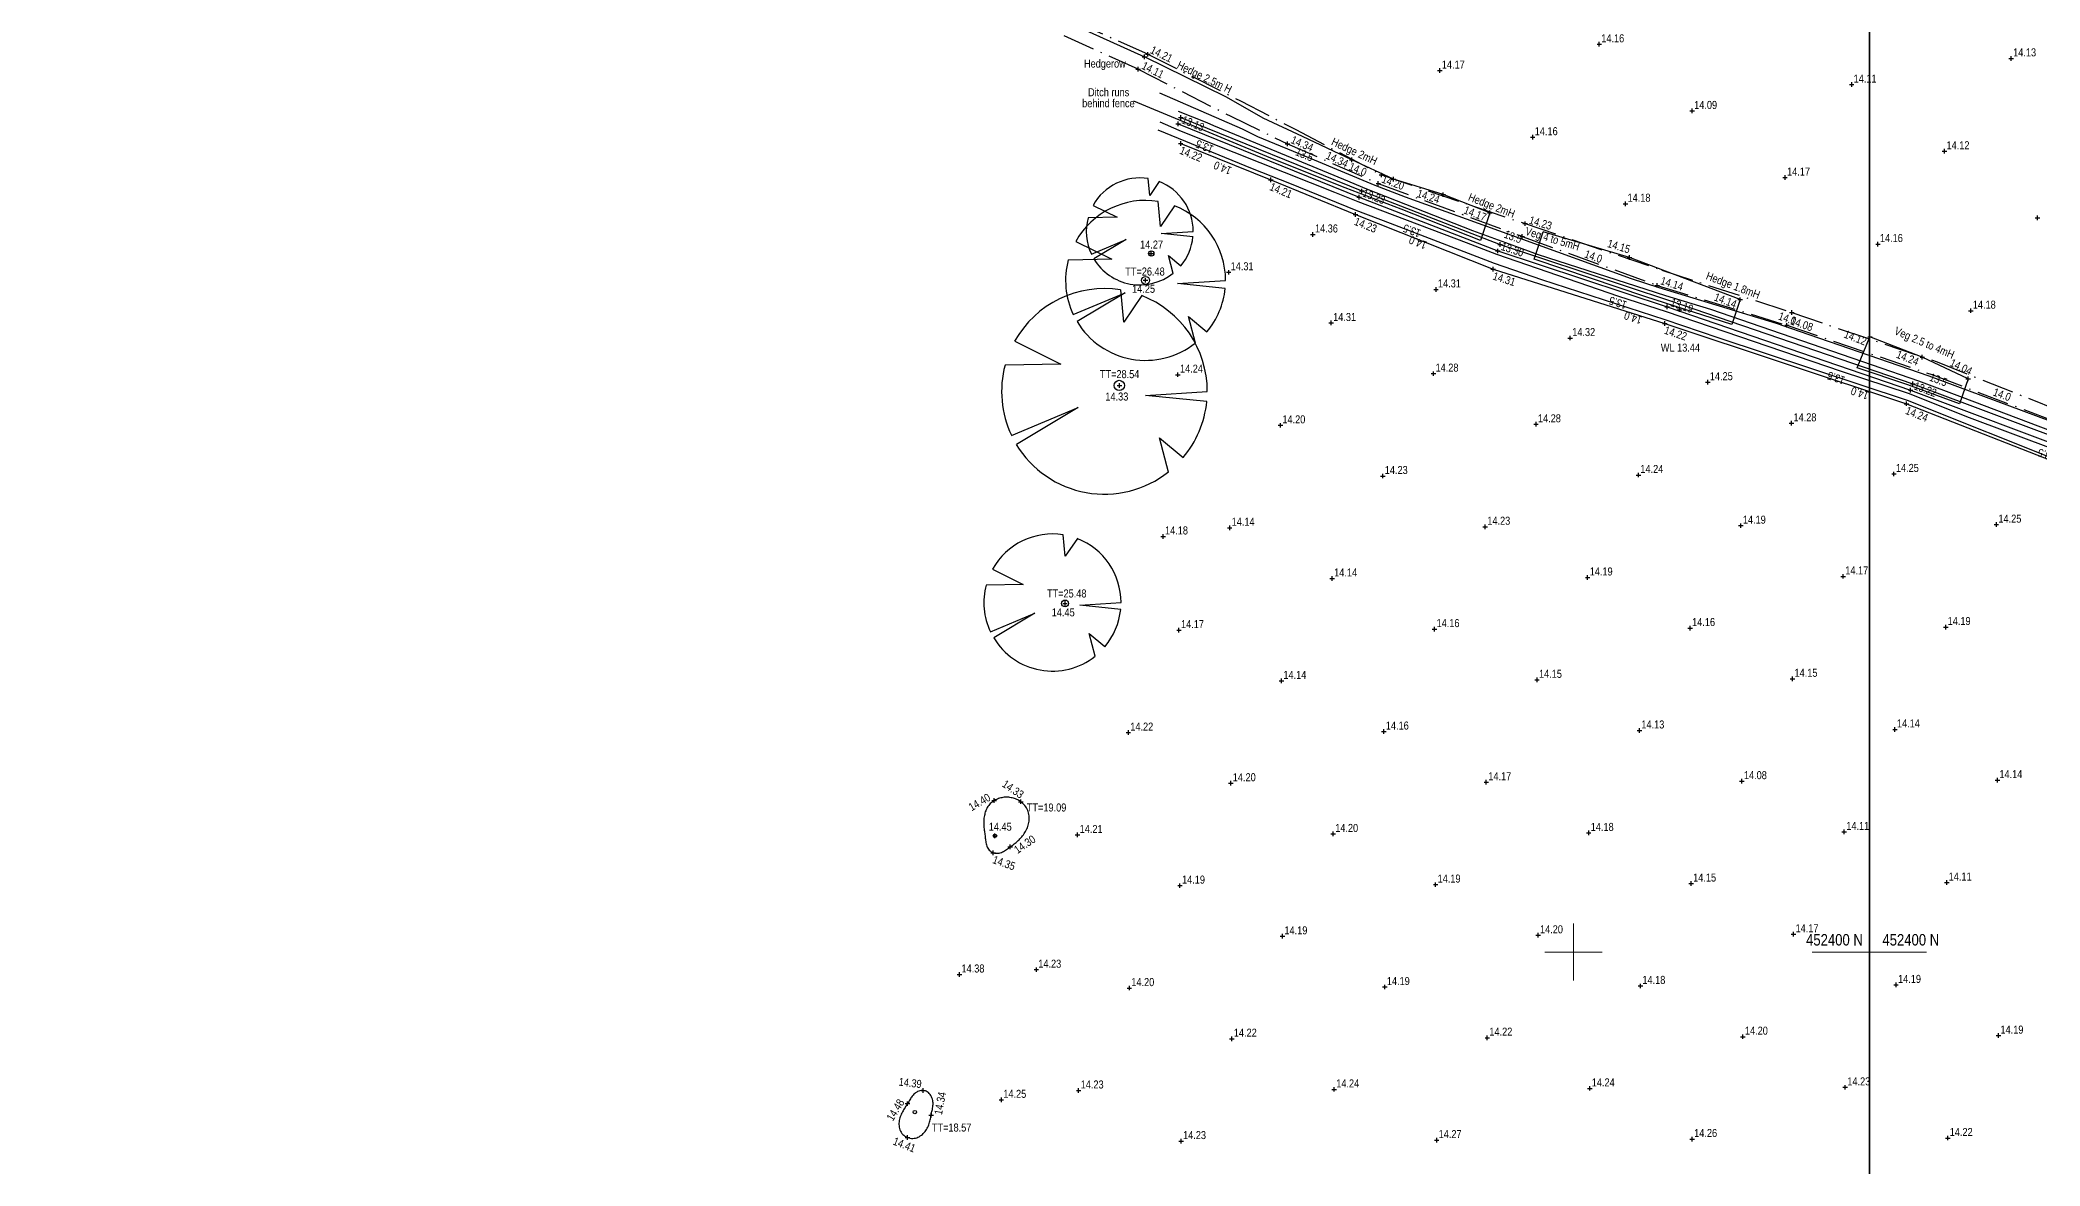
# Model space of a CAD drawing. Extents: x 452260 to 454003, y 451265 to 453203.
# Drawn here: x 452865.8 to 453040.8, y 452381.3 to 452479.8 of the extents above; entities that cross this region are included whole.
import ezdxf
from ezdxf.enums import TextEntityAlignment as Align

# ---------------------------------------------------------------- set-up
doc = ezdxf.new("R2010")
doc.units = 0
doc.header["$LTSCALE"] = 0.7
doc.header["$MEASUREMENT"] = 0
doc.header["$PDMODE"] = 2
doc.header["$PDSIZE"] = 0.2
doc.linetypes.add('Dash-Dot', pattern=[6, 4, -1, 0, -1])
doc.linetypes.add('DASHED', pattern=[5442.857143, 3628.571429, -1814.285714])
for name, color, linetype, lineweight in [('Border', 7, 'Continuous', 25), ('FFS_Tree Top Levels', 94, 'Continuous', 25), ('FPS_Bottom of Bank', 7, 'DASHED', 25), ('FPS_Contours-Minor', 184, 'Continuous', 25), ('FPS_Fence', 42, 'Dash-Dot', 25), ('FPS_Grid', 7, 'Continuous', 13), ('FPS_Hedge', 86, 'Continuous', 25), ('FPS_Hedge Top Level', 7, 'Continuous', 25), ('FPS_Levels', 7, 'Continuous', 25), ('FPS_Spot Levels', 7, 'Continuous', 25), ('FPS_Text', 7, 'Continuous', 25), ('FPS_Top of Bank', 7, 'DASHED', 25), ('FPS_Tree Canopy', 3, 'Continuous', 25), ('FPS_Tree Trunk', 32, 'Continuous', 25), ('FPS_Trees', 77, 'Continuous', 25), ('FPS_Vegetation', 3, 'Continuous', 25), ('FPS_Water Levels', 7, 'Continuous', 25)]:
    doc.layers.add(name, color=color, linetype=linetype, lineweight=lineweight)
doc.styles.add('Default', font='ARIALN.TTF')
doc.styles.get("Standard").update_dxf_attribs({"font": 'ARIALN.TTF'})

# ---------------------------------------------------------------- blocks, each defined once
blk = doc.blocks.new('Tree1R')
at = {"layer": 'FPS_Trees', "color": 77, "linetype": 'Continuous', "lineweight": 25}
for points in [[(0.363, 0.931, 0), (0.187, 0.673, 0), (0.157, 0.987, 0)], [(-0.873, 0.486, 0), (-0.424, 0.264, 0), (-0.967, 0.254, 0)], [(-0.904, -0.429, 0), (-0.257, -0.156, 0), (-0.857, -0.517, 0)], [(0.995, -0.101, 0), (0.398, -0.041, 0), (1, -0.001, 0)], [(0.622, -0.785, 0), (0.536, -0.452, 0), (0.765, -0.645, 0)]]:
    blk.add_polyline3d(points, dxfattribs=at)
at = {"layer": 'FPS_Trees', "color": 42, "linetype": 'Continuous', "lineweight": 25}
blk.add_circle((0, -0.001), 0.05, dxfattribs=at)
at = {"layer": 'FPS_Trees', "color": 77, "linetype": 'Continuous', "lineweight": 25}
for start, end in [(80.968, 150.872), (0, 68.758), (165.198, 205.304), (319.896, 354.273), (211.031, 308.435)]:
    blk.add_arc((0, -0.001), 1, start, end, dxfattribs=at)

msp = doc.modelspace()

# ---------------------------------------------------------------- linework, layer by layer
at = {"layer": 'Border'}
for points in [[(452487.26, 452726.87), (453025.89, 452726.87), (453025.89, 452312.76), (452487.26, 452312.76)], [(453025.89, 452726.87), (453564.51, 452726.87), (453564.51, 452312.76), (453025.89, 452312.76)]]:
    msp.add_lwpolyline(points, close=True, dxfattribs=at)
at = {"layer": 'FPS_Bottom of Bank'}
msp.add_polyline3d([(452965.63, 452470.77, 14.22), (452973.51, 452467.59, 14.21), (452980.92, 452464.55, 14.23), (452992.98, 452459.76, 14.31), (453007.99, 452455.02, 14.22), (453029.14, 452447.99, 14.24), (453045.79, 452441.45, 14.14)], dxfattribs=at)
for p in [(452965.63, 452470.77, 14.22), (452973.51, 452467.59, 14.21), (452980.92, 452464.55, 14.23), (452992.98, 452459.76, 14.31), (453007.99, 452455.02, 14.22), (453029.14, 452447.99, 14.24)]:
    msp.add_point(p, dxfattribs=at)
at = {"layer": 'FPS_Contours-Minor', "flags": 128}
for points, elevation in [([(452963.78, 452475.19), (452971.01, 452472.04), (452972.36, 452471.38), (452976.95, 452469.48), (452982.63, 452467.13), (452985.26, 452466.09), (452995.22, 452462.52), (453005.06, 452458.94), (453007.48, 452458.15), (453017.73, 452455.05), (453019.75, 452454.35), (453031.1, 452450.42), (453041.67, 452446.5)], 14), ([(452965.42, 452473.6), (452967.93, 452472.61), (452968.5, 452472.33), (452979.87, 452467.63), (452981.88, 452466.8), (452991.17, 452463.14), (452994.06, 452462.1), (452996.91, 452461.06), (453008.04, 452457.46), (453011.98, 452456.26), (453026.13, 452451.39), (453030.2, 452449.98), (453034, 452448.57), (453045.57, 452444.2)], 13.5), ([(453043.25, 452442.66), (453029.22, 452448.27), (453012.67, 452453.75), (453008.03, 452455.32), (452997.23, 452458.84), (452993.1, 452460.25), (452983.98, 452463.77), (452980.99, 452464.9), (452975.19, 452467.26), (452971.91, 452468.56), (452963.66, 452471.94)], 14), ([(453046.36, 452442.39), (453034.43, 452446.83), (453029.4, 452448.85), (453023.46, 452450.81), (453008.13, 452456.02), (453003.97, 452457.37), (452993.3, 452461.04), (452990.65, 452462.06), (452981.16, 452465.65), (452979.11, 452466.48), (452968.18, 452470.81), (452965.49, 452471.9), (452963.84, 452472.64)], 13.5)]:
    msp.add_lwpolyline(points, dxfattribs=dict(at, elevation=elevation))
at = {"layer": 'FPS_Fence'}
for p, q in [((452962.75, 452478.57), (452950.92, 452483.84, 14.26)), ((452961.92, 452477.26, 14.11), (452955.21, 452480.29, 5.78))]:
    msp.add_line(p, q, dxfattribs=at)
for points in [[(452961.92, 452477.26, 14.11), (452970.01, 452473.15, 13.9), (452974.97, 452470.74, 14.34), (452982.92, 452467.26, 14.2), (452995.52, 452462.63, 14.13), (453007.33, 452458.35, 14.14), (453018.68, 452454.85, 14.08), (453031.35, 452450.54, 14.14), (453042.78, 452446.2, 14.07)], [(452962.75, 452478.57, 0), (452970.85, 452474.51, 0), (452975.72, 452471.98, 0), (452983.2, 452468.01, 0), (452995.77, 452463.75, 0), (453007.74, 452459.68, 0), (453019.1, 452455.97, 0), (453031.82, 452451.65, 0), (453043.15, 452447.13, 0)]]:
    msp.add_polyline3d(points, dxfattribs=at)
for p in [(452962.75, 452478.57), (452961.92, 452477.26, 14.11), (452974.97, 452470.74, 14.34), (452983.2, 452468.01), (452982.92, 452467.26, 14.2), (452995.77, 452463.75), (452995.52, 452462.63, 14.13), (453007.33, 452458.35, 14.14), (453019.1, 452455.97), (453018.68, 452454.85, 14.08)]:
    msp.add_point(p, dxfattribs=at)
at = {"layer": 'FPS_Grid'}
for p, q in [((453000, 452397.5), (453000, 452402.5)), ((452997.5, 452400), (453002.5, 452400)), ((453020.89, 452400), (453025.89, 452400)), ((453025.89, 452400), (453030.89, 452400))]:
    msp.add_line(p, q, dxfattribs=at)
at = {"layer": 'FPS_Hedge'}
msp.add_line((452949.81, 452484.08, 14.31), (452962.46, 452478.35, 14.21), dxfattribs=at)
at = {"layer": 'FPS_Hedge', "flags": 128}
for points, elevation in [([(452992.69, 452464.69), (452991.86, 452462.28), (452984.93, 452465.01), (452980.02, 452466.87), (452973.53, 452469.48), (452961.52, 452474.47)], 14.17), ([(453014.58, 452457.1), (453013.86, 452454.91), (453006.34, 452457.35), (452996.56, 452460.63), (452997.36, 452463.04)], 14.14), ([(453034.53, 452450.17), (453033.77, 452447.99), (453029.26, 452449.63), (453024.81, 452451.14), (453025.94, 452453.83)], 14.04)]:
    msp.add_lwpolyline(points, dxfattribs=dict(at, elevation=elevation))
at = {"layer": 'FPS_Hedge'}
msp.add_point((452962.46, 452478.35, 14.21), dxfattribs=at)
at = {"layer": 'FPS_Spot Levels'}
for p in [(453002.26, 452479.45, 14.16), (452988.3, 452477.15, 14.17), (453038.29, 452478.21, 14.13), (453024.34, 452475.92, 14.11), (453010.38, 452473.62, 14.09), (452996.43, 452471.32, 14.16), (453032.46, 452470.09, 14.12), (453018.51, 452467.79, 14.17), (453004.56, 452465.49, 14.18), (452977.2, 452462.81, 14.36), (453040.59, 452464.26, 14.16), (453026.64, 452461.96, 14.16), (452969.83, 452459.49, 14.31), (452987.97, 452457.99, 14.31), (453034.76, 452456.13, 14.18), (452978.79, 452455.06, 14.31), (452999.71, 452453.74, 14.32), (452965.39, 452450.53, 14.24), (452987.75, 452450.62, 14.28), (453011.76, 452449.87, 14.25), (452974.36, 452446.1, 14.2), (452996.72, 452446.19, 14.28), (453019.08, 452446.28, 14.28), (453005.68, 452441.75, 14.24), (453028.04, 452441.84, 14.25), (452983.32, 452441.66, 14.23), (452969.92, 452437.13, 14.14), (452992.28, 452437.22, 14.23), (453014.64, 452437.32, 14.19), (453037, 452437.41, 14.25), (452964.09, 452436.37, 14.18), (452978.88, 452432.7, 14.14), (453001.24, 452432.79, 14.19), (453023.6, 452432.88, 14.17), (452965.48, 452428.17, 14.17), (452987.84, 452428.26, 14.16), (453010.21, 452428.35, 14.16), (453032.57, 452428.44, 14.19), (452974.45, 452423.74, 14.14), (452996.81, 452423.83, 14.15), (453019.17, 452423.92, 14.15), (452961.05, 452419.21, 14.22), (452983.41, 452419.3, 14.16), (453005.77, 452419.39, 14.13), (453028.13, 452419.48, 14.14), (452970.01, 452414.77, 14.2), (452992.37, 452414.86, 14.17), (453014.73, 452414.95, 14.08), (453037.09, 452415.05, 14.14), (452978.97, 452410.34, 14.2), (453001.33, 452410.43, 14.18), (453023.69, 452410.52, 14.11), (452956.61, 452410.25, 14.21), (452965.57, 452405.81, 14.19), (452987.94, 452405.9, 14.19), (453010.3, 452405.99, 14.15), (453032.66, 452406.08, 14.11), (453019.26, 452401.56, 14.17), (452974.54, 452401.38, 14.19), (452996.9, 452401.47, 14.2), (452946.27, 452398.04, 14.38), (452953, 452398.46, 14.23), (452961.14, 452396.85, 14.2), (452983.5, 452396.94, 14.19), (453005.86, 452397.03, 14.18), (453028.22, 452397.12, 14.19), (452970.1, 452392.41, 14.22), (452992.46, 452392.5, 14.22), (453014.82, 452392.59, 14.2), (453037.18, 452392.69, 14.19), (452956.7, 452387.89, 14.23), (452979.06, 452387.98, 14.24), (453001.42, 452388.07, 14.24), (453023.78, 452388.16, 14.23), (452949.94, 452387.07, 14.25), (452965.67, 452383.45, 14.23), (452988.03, 452383.54, 14.27), (453010.39, 452383.63, 14.26), (453032.75, 452383.72, 14.22)]:
    msp.add_point(p, dxfattribs=at)
at = {"layer": 'FPS_Top of Bank'}
for points in [[(452965.42, 452472.48, 13.13), (452981.25, 452466.06, 13.23), (452993.38, 452461.36, 13.3), (453008.2, 452456.46, 13.19), (453029.5, 452449.17, 13.22), (453046.58, 452442.76, 13.25)], [(452965.65, 452473.03, 13.13), (452981.47, 452466.61, 13.23), (452993.58, 452461.93, 13.3), (453008.39, 452457.02, 13.19), (453029.7, 452449.73, 13.22), (453046.81, 452443.32, 13.25)]]:
    msp.add_polyline3d(points, dxfattribs=at)
for p in [(452965.42, 452472.48, 13.13), (452965.65, 452473.03, 13.13), (452981.47, 452466.61, 13.23), (452981.25, 452466.06, 13.23), (452993.38, 452461.36, 13.3), (452993.58, 452461.93, 13.3), (453008.2, 452456.46, 13.19), (453029.5, 452449.17, 13.22), (453029.7, 452449.73, 13.22)]:
    msp.add_point(p, dxfattribs=at)
at = {"layer": 'FPS_Tree Canopy'}
for points in [[(452949.23, 452408.69, 14.35), (452949.33, 452408.66, 14.35), (452949.43, 452408.64, 14.35), (452949.54, 452408.64, 14.34), (452949.64, 452408.65, 14.34), (452949.74, 452408.66, 14.33), (452949.84, 452408.69, 14.33), (452949.94, 452408.72, 14.33), (452950.03, 452408.76, 14.32), (452950.13, 452408.81, 14.32), (452950.22, 452408.86, 14.32), (452950.3, 452408.91, 14.31), (452950.39, 452408.97, 14.31), (452950.47, 452409.03, 14.31), (452950.55, 452409.09, 14.3), (452950.63, 452409.14, 14.3), (452950.71, 452409.2, 14.3), (452950.8, 452409.26, 14.3), (452950.89, 452409.33, 14.3), (452950.98, 452409.39, 14.3), (452951.07, 452409.46, 14.3), (452951.16, 452409.53, 14.3), (452951.24, 452409.6, 14.3), (452951.33, 452409.67, 14.3), (452951.41, 452409.75, 14.3), (452951.49, 452409.82, 14.3), (452951.57, 452409.91, 14.3), (452951.65, 452409.99, 14.31), (452951.73, 452410.08, 14.31), (452951.8, 452410.17, 14.31), (452951.87, 452410.26, 14.31), (452951.94, 452410.36, 14.31), (452952, 452410.45, 14.31), (452952.06, 452410.56, 14.31), (452952.12, 452410.66, 14.31), (452952.17, 452410.77, 14.31), (452952.22, 452410.88, 14.31), (452952.26, 452410.99, 14.32), (452952.29, 452411.1, 14.32), (452952.32, 452411.22, 14.32), (452952.35, 452411.34, 14.32), (452952.36, 452411.45, 14.32), (452952.37, 452411.57, 14.32), (452952.38, 452411.69, 14.32), (452952.37, 452411.81, 14.32), (452952.36, 452411.93, 14.32), (452952.35, 452412.05, 14.32), (452952.32, 452412.17, 14.33), (452952.29, 452412.29, 14.33), (452952.25, 452412.4, 14.33), (452952.2, 452412.51, 14.33), (452952.14, 452412.62, 14.33), (452952.07, 452412.72, 14.33), (452952, 452412.82, 14.33), (452951.92, 452412.91, 14.33), (452951.83, 452413, 14.33), (452951.74, 452413.09, 14.33), (452951.64, 452413.16, 14.33), (452951.55, 452413.22, 14.34), (452951.46, 452413.27, 14.34), (452951.37, 452413.32, 14.34), (452951.28, 452413.36, 14.35), (452951.19, 452413.4, 14.35), (452951.09, 452413.43, 14.35), (452950.99, 452413.46, 14.35), (452950.89, 452413.49, 14.36), (452950.79, 452413.51, 14.36), (452950.69, 452413.53, 14.36), (452950.59, 452413.54, 14.37), (452950.49, 452413.55, 14.37), (452950.39, 452413.55, 14.37), (452950.29, 452413.55, 14.37), (452950.18, 452413.54, 14.38), (452950.08, 452413.53, 14.38), (452949.98, 452413.51, 14.38), (452949.88, 452413.49, 14.39), (452949.78, 452413.46, 14.39), (452949.69, 452413.43, 14.39), (452949.59, 452413.39, 14.39), (452949.5, 452413.35, 14.4), (452949.4, 452413.31, 14.4), (452949.31, 452413.26, 14.4), (452949.22, 452413.2, 14.4), (452949.13, 452413.13, 14.4), (452949.05, 452413.06, 14.4), (452948.97, 452412.99, 14.4), (452948.9, 452412.91, 14.4), (452948.83, 452412.82, 14.4), (452948.77, 452412.74, 14.4), (452948.71, 452412.65, 14.4), (452948.66, 452412.55, 14.4), (452948.61, 452412.46, 14.41), (452948.57, 452412.36, 14.41), (452948.53, 452412.26, 14.41), (452948.5, 452412.15, 14.41), (452948.48, 452412.05, 14.41), (452948.45, 452411.94, 14.41), (452948.43, 452411.84, 14.41), (452948.42, 452411.73, 14.41), (452948.41, 452411.63, 14.41), (452948.4, 452411.52, 14.41), (452948.4, 452411.41, 14.41), (452948.4, 452411.31, 14.41), (452948.4, 452411.2, 14.41), (452948.41, 452411.1, 14.41), (452948.41, 452410.99, 14.41), (452948.42, 452410.89, 14.41), (452948.43, 452410.79, 14.41), (452948.44, 452410.68, 14.41), (452948.46, 452410.58, 14.41), (452948.47, 452410.48, 14.41), (452948.49, 452410.38, 14.41), (452948.5, 452410.28, 14.41), (452948.51, 452410.18, 14.4), (452948.52, 452410.08, 14.4), (452948.53, 452409.98, 14.4), (452948.54, 452409.88, 14.39), (452948.55, 452409.78, 14.39), (452948.57, 452409.68, 14.39), (452948.58, 452409.58, 14.39), (452948.61, 452409.48, 14.38), (452948.64, 452409.38, 14.38), (452948.67, 452409.28, 14.38), (452948.71, 452409.18, 14.37), (452948.76, 452409.09, 14.37), (452948.82, 452409, 14.37), (452948.88, 452408.92, 14.36), (452948.96, 452408.85, 14.36), (452949.04, 452408.78, 14.36), (452949.13, 452408.73, 14.36)], [(452941.73, 452386.73, 14.48), (452941.68, 452386.64, 14.48), (452941.62, 452386.55, 14.48), (452941.56, 452386.47, 14.47), (452941.51, 452386.38, 14.47), (452941.45, 452386.29, 14.47), (452941.39, 452386.19, 14.47), (452941.34, 452386.1, 14.47), (452941.28, 452386, 14.46), (452941.23, 452385.9, 14.46), (452941.18, 452385.8, 14.46), (452941.14, 452385.7, 14.46), (452941.1, 452385.59, 14.45), (452941.06, 452385.48, 14.45), (452941.03, 452385.37, 14.45), (452941.01, 452385.25, 14.45), (452940.99, 452385.14, 14.44), (452940.98, 452385.02, 14.44), (452940.98, 452384.9, 14.44), (452940.99, 452384.78, 14.44), (452941, 452384.67, 14.44), (452941.03, 452384.55, 14.43), (452941.07, 452384.44, 14.43), (452941.11, 452384.33, 14.43), (452941.17, 452384.23, 14.43), (452941.24, 452384.13, 14.42), (452941.31, 452384.04, 14.42), (452941.4, 452383.96, 14.42), (452941.5, 452383.88, 14.42), (452941.6, 452383.82, 14.42), (452941.72, 452383.77, 14.41), (452941.83, 452383.73, 14.41), (452941.95, 452383.71, 14.41), (452942.07, 452383.69, 14.41), (452942.19, 452383.69, 14.4), (452942.3, 452383.7, 14.4), (452942.42, 452383.72, 14.4), (452942.53, 452383.75, 14.4), (452942.64, 452383.79, 14.39), (452942.74, 452383.84, 14.39), (452942.84, 452383.9, 14.39), (452942.94, 452383.97, 14.39), (452943.03, 452384.04, 14.38), (452943.11, 452384.12, 14.38), (452943.19, 452384.2, 14.38), (452943.26, 452384.29, 14.38), (452943.33, 452384.38, 14.37), (452943.39, 452384.48, 14.37), (452943.45, 452384.58, 14.37), (452943.5, 452384.68, 14.37), (452943.55, 452384.78, 14.36), (452943.59, 452384.89, 14.36), (452943.62, 452384.99, 14.36), (452943.66, 452385.1, 14.36), (452943.69, 452385.2, 14.36), (452943.71, 452385.31, 14.35), (452943.74, 452385.41, 14.35), (452943.76, 452385.51, 14.35), (452943.78, 452385.62, 14.35), (452943.8, 452385.72, 14.34), (452943.82, 452385.82, 14.35), (452943.84, 452385.92, 14.35), (452943.86, 452386.03, 14.35), (452943.89, 452386.13, 14.35), (452943.91, 452386.23, 14.35), (452943.92, 452386.34, 14.36), (452943.94, 452386.45, 14.36), (452943.95, 452386.56, 14.36), (452943.96, 452386.67, 14.36), (452943.96, 452386.79, 14.36), (452943.95, 452386.9, 14.37), (452943.93, 452387.01, 14.37), (452943.91, 452387.13, 14.37), (452943.87, 452387.24, 14.37), (452943.83, 452387.34, 14.38), (452943.78, 452387.44, 14.38), (452943.71, 452387.54, 14.38), (452943.63, 452387.63, 14.38), (452943.55, 452387.7, 14.38), (452943.45, 452387.77, 14.39), (452943.35, 452387.82, 14.39), (452943.23, 452387.86, 14.39), (452943.11, 452387.88, 14.39), (452943.01, 452387.89, 14.4), (452942.91, 452387.88, 14.4), (452942.81, 452387.86, 14.41), (452942.71, 452387.83, 14.41), (452942.61, 452387.79, 14.42), (452942.53, 452387.74, 14.42), (452942.44, 452387.68, 14.43), (452942.36, 452387.62, 14.43), (452942.29, 452387.55, 14.43), (452942.22, 452387.47, 14.44), (452942.15, 452387.39, 14.44), (452942.09, 452387.31, 14.45), (452942.03, 452387.23, 14.45), (452941.98, 452387.15, 14.46), (452941.93, 452387.06, 14.46), (452941.88, 452386.98, 14.47), (452941.83, 452386.89, 14.47), (452941.78, 452386.81, 14.48)]]:
    msp.add_polyline3d(points, close=True, dxfattribs=at)
for p in [(452949.31, 452413.26, 14.4), (452951.64, 452413.16, 14.33), (452949.23, 452408.69, 14.35), (452950.71, 452409.2, 14.3), (452943.11, 452387.88, 14.39), (452941.73, 452386.73, 14.48), (452943.8, 452385.72, 14.34), (452941.72, 452383.77, 14.41)]:
    msp.add_point(p, dxfattribs=at)
at = {"layer": 'FPS_Tree Trunk'}
for p in [(452963.06, 452461.13, 14.27), (452962.56, 452458.79, 14.25), (452960.27, 452449.58, 14.33), (452955.51, 452430.51, 14.45), (452949.38, 452410.17, 14.45)]:
    msp.add_point(p, dxfattribs=at)
at = {"layer": 'FPS_Trees', "color": 77, "linetype": 'Continuous', "lineweight": 25}
for points in [[(452963.75, 452467.43, 11.13), (452962.93, 452466.22, 11.13), (452962.79, 452467.69, 11.13)], [(452957.97, 452465.35, 11.13), (452960.07, 452464.31, 11.13), (452957.53, 452464.26, 11.13)], [(452966.71, 452462.6, 11.13), (452963.92, 452462.88, 11.13), (452966.73, 452463.07, 11.13)], [(452957.82, 452461.07, 11.13), (452960.85, 452462.35, 11.13), (452958.04, 452460.66, 11.13)], [(452964.96, 452459.4, 11.13), (452964.56, 452460.96, 11.13), (452965.63, 452460.06, 11.13)], [(452962.23, 452457.46, 14.33), (452960.65, 452455.13, 14.33), (452960.38, 452457.96, 14.33)], [(452951.11, 452453.45, 14.33), (452955.15, 452451.45, 14.33), (452950.26, 452451.36, 14.33)], [(452967.92, 452448.17, 14.33), (452962.55, 452448.71, 14.33), (452967.96, 452449.07, 14.33)], [(452950.83, 452445.22, 14.33), (452956.65, 452447.67, 14.33), (452951.25, 452444.42, 14.33)], [(452964.56, 452442.01, 14.33), (452963.79, 452445.01, 14.33), (452965.85, 452443.27, 14.33)], [(452956.59, 452436.18, 14.45), (452955.53, 452434.64, 14.45), (452955.35, 452436.52, 14.45)], [(452949.17, 452433.51, 14.45), (452951.86, 452432.18, 14.45), (452948.61, 452432.12, 14.45)], [(452960.38, 452429.99, 14.45), (452956.8, 452430.35, 14.45), (452960.41, 452430.59, 14.45)], [(452948.98, 452428.02, 14.45), (452952.87, 452429.66, 14.45), (452949.27, 452427.5, 14.45)], [(452958.14, 452425.89, 14.45), (452957.62, 452427.89, 14.45), (452959, 452426.73, 14.45)]]:
    msp.add_polyline3d(points, dxfattribs=at)
at = {"layer": 'FPS_Trees', "color": 42, "linetype": 'Continuous', "lineweight": 25}
for centre, radius in [((452963.06, 452461.14, 11.13), 0.234), ((452960.26, 452449.59, 14.33), 0.45), ((452955.51, 452430.51, 14.45), 0.3), ((452949.38, 452410.17, 14.45), 0.15), ((452942.37, 452385.99, 14.5), 0.15)]:
    msp.add_circle(centre, radius, dxfattribs=at)
at = {"layer": 'FPS_Trees', "color": 77, "linetype": 'Continuous', "lineweight": 25}
for centre, radius, start, end in [((452962.05, 452463.07, 11.13), 4.68, 80.968, 150.872), ((452962.05, 452463.07, 11.13), 4.68, 0, 68.758), ((452962.05, 452463.07, 11.13), 4.68, 165.198, 205.304), ((452962.05, 452463.07, 11.13), 4.68, 319.896, 354.273), ((452962.05, 452463.07, 11.13), 4.68, 211.031, 308.435), ((452958.96, 452449.07, 14.33), 9, 80.968, 150.872), ((452958.96, 452449.07, 14.33), 9, 0, 68.758), ((452958.96, 452449.07, 14.33), 9, 165.198, 205.304), ((452958.96, 452449.07, 14.33), 9, 319.896, 354.273), ((452958.96, 452449.07, 14.33), 9, 211.031, 308.435), ((452954.41, 452430.59, 14.45), 6, 80.968, 150.872), ((452954.41, 452430.59, 14.45), 6, 0, 68.758), ((452954.41, 452430.59, 14.45), 6, 165.198, 205.304), ((452954.41, 452430.59, 14.45), 6, 319.896, 354.273), ((452954.41, 452430.59, 14.45), 6, 211.031, 308.435)]:
    msp.add_arc(centre, radius, start, end, dxfattribs=at)
at = {"layer": 'FPS_Vegetation'}
for points in [[(452992.69, 452464.69, 14.17), (452988.59, 452466.29, 14.24), (452984.26, 452467.64, 14.27), (452980.61, 452469.34, 14.34), (452976.29, 452471.37, 14.42), (452972.84, 452472.98, 14.19), (452969.63, 452474.83, 13.96), (452962.46, 452478.35, 14.21)], [(453014.58, 452457.1, 14.14), (453004.9, 452460.78, 14.15), (452997.36, 452463.04, 14.23)], [(453034.53, 452450.17, 14.04), (453030.52, 452452.06, 14.24), (453025.94, 452453.83, 14.12)]]:
    msp.add_polyline3d(points, dxfattribs=at)
for p in [(452980.61, 452469.34, 14.34), (452984.26, 452467.64, 14.27), (452988.59, 452466.29, 14.24), (452992.69, 452464.69, 14.17), (453004.9, 452460.78, 14.15), (453014.58, 452457.1, 14.14), (453025.94, 452453.83, 14.12), (453030.52, 452452.06, 14.24), (453034.53, 452450.17, 14.04)]:
    msp.add_point(p, dxfattribs=at)
at = {"layer": 'FPS_Water Levels'}
msp.add_point((453009.27, 452456.22, 13.44), dxfattribs=at)

# ---------------------------------------------------------------- block references
at = {"layer": 'FPS_Tree Canopy', "xscale": 7, "yscale": 7, "zscale": 7}
msp.add_blockref('Tree1R', (452962.56, 452458.79, 14.25), dxfattribs=at)

# ---------------------------------------------------------------- texts
at = {"layer": 'FFS_Tree Top Levels', "style": 'Default'}
for s, p in [('TT=26.48', (452960.78, 452459.21)), ('TT=28.54', (452958.56, 452450.23)), ('TT=25.48', (452953.93, 452431.03)), ('TT=19.09', (452952.17, 452412.3)), ('TT=18.57', (452943.86, 452384.29))]:
    msp.add_text(s, height=0.7, dxfattribs=at).set_placement(p)
at = {"layer": 'FPS_Contours-Minor', "style": 'Default'}
for s, rotation, p in [('13.5', 158.0439, (452967.85, 452470.82, 13.5)), ('13.5', 337.5375, (452976.33, 452469.47, 13.5)), ('14.0', 158.0439, (452969.43, 452468.95, 14)), ('14.0', 337.5037, (452981, 452468.18, 14)), ('13.5', 159.2999, (452985.98, 452463.45, 13.5)), ('13.5', 340.0036, (452994.59, 452462.28, 13.5)), ('14.0', 158.9353, (452986.51, 452462.42, 14)), ('14.0', 340.0036, (453001.63, 452460.55, 14)), ('13.5', 161.9772, (453003.99, 452457.15, 13.5)), ('14.0', 161.9772, (453005.32, 452455.84, 14)), ('14.0', 340.9951, (453018.6, 452455.12, 14)), ('13.5', 161.2335, (453023.09, 452450.57, 13.5)), ('14.0', 161.6938, (453025.16, 452449.24, 14)), ('13.5', 339.6673, (453031.81, 452449.76, 13.5)), ('14.0', 339.6673, (453037.38, 452448.46, 14)), ('13.5', 159.5816, (453041.51, 452443.82, 13.5))]:
    msp.add_text(s, height=0.7, rotation=rotation, dxfattribs=at).set_placement(p, align=Align.CENTER)
at = {"layer": 'FPS_Grid'}
for p in [(453020.35, 452400.57), (453027.03, 452400.57)]:
    msp.add_text('452400 N', height=1, dxfattribs=at).set_placement(p)
at = {"layer": 'FPS_Hedge Top Level'}
msp.add_text('Hedge 2.5m H', height=0.7, rotation=-25.9927, dxfattribs=at).set_placement((452965.24, 452477.39))
at = {"layer": 'FPS_Levels'}
msp.add_text('14.21', height=0.7, rotation=334.0073, dxfattribs=at).set_placement((452962.9, 452478.71))
at = {"layer": 'FPS_Levels', "style": 'Default'}
for s, rotation, p in [('14.11', 333.051, (452962.15, 452477.34, 14.11)), ('13.13', 337.9218, (452965.65, 452472.57, 13.13)), ('14.34', 336.4068, (452975.2, 452470.83, 14.34)), ('13.23', 338.8369, (452981.48, 452466.16, 13.23)), ('14.20', 339.7941, (452983.15, 452467.37, 14.2)), ('13.30', 341.6821, (452993.6, 452461.47, 13.3)), ('14.14', 342.8838, (453007.55, 452458.46, 14.14)), ('13.19', 341.1167, (453008.42, 452456.56, 13.19)), ('14.08', 341.2269, (453018.91, 452454.96, 14.08)), ('13.22', 339.4393, (453029.72, 452449.27, 13.22)), ('14.34', 79.5467, (452944.74, 452385.71, 14.34)), ('14.41', 338.8171, (452940.39, 452383.17, 14.41))]:
    msp.add_text(s, height=0.7, rotation=rotation, dxfattribs=at).set_placement(p)
for s, rotation, p in [('14.22', 338.0515, (452965.73, 452470.54, 14.22)), ('14.21', 337.6636, (452973.61, 452467.36, 14.21)), ('14.23', 338.3347, (452981.01, 452464.32, 14.23)), ('14.31', 342.4722, (452993.09, 452459.54, 14.31)), ('14.22', 341.6226, (453008.1, 452454.8, 14.22)), ('14.24', 338.5518, (453029.24, 452447.77, 14.24)), ('14.30', 34.2709, (452950.96, 452409.15, 14.3)), ('14.35', 340.6849, (452949.34, 452408.46, 14.35))]:
    msp.add_text(s, height=0.7, rotation=rotation, dxfattribs=at).set_placement(p, align=Align.TOP_LEFT)
for s, rotation, p in [('14.34', 334.8488, (452980.38, 452469.25, 14.34)), ('14.24', 342.6803, (452988.37, 452466.17, 14.24)), ('14.17', 338.627, (452992.46, 452464.59, 14.17)), ('14.23', 343.3011, (452998.18, 452463.86, 14.23)), ('14.15', 343.3011, (453005.03, 452461.81, 14.15)), ('14.14', 339.1731, (453014.36, 452456.99, 14.14)), ('14.12', 338.7649, (453025.72, 452453.73, 14.12)), ('14.24', 338.7649, (453030.3, 452451.96, 14.24)), ('14.04', 334.7367, (453034.97, 452451.1, 14.04)), ('14.39', 353.4256, (452943, 452388.78, 14.39)), ('14.48', 58.3309, (452940.9, 452387.22, 14.48))]:
    msp.add_text(s, height=0.7, rotation=rotation, dxfattribs=at).set_placement(p, align=Align.TOP_RIGHT)
for s, p in [('14.27', (452962.08, 452461.92, 14.27)), ('14.25', (452961.38, 452458.05, 14.25)), ('14.33', (452959.04, 452448.62, 14.33)), ('14.45', (452954.35, 452429.73, 14.45)), ('14.45', (452948.84, 452410.97, 14.45))]:
    msp.add_text(s, height=0.7, dxfattribs=at).set_placement(p, align=Align.MIDDLE_LEFT)
for s, rotation, p in [('14.33', 325.455, (452951.59, 452413.4, 14.33)), ('14.40', 30.1714, (452949.07, 452413.32, 14.4))]:
    msp.add_text(s, height=0.7, rotation=rotation, dxfattribs=at).set_placement(p, align=Align.RIGHT)
at = {"layer": 'FPS_Spot Levels', "style": 'Default'}
for s, p in [('14.16', (453002.43, 452479.62, 14.16)), ('14.13', (453038.47, 452478.39, 14.13)), ('14.17', (452988.48, 452477.32, 14.17)), ('14.11', (453024.51, 452476.09, 14.11)), ('14.09', (453010.56, 452473.79, 14.09)), ('14.16', (452996.61, 452471.49, 14.16)), ('14.12', (453032.64, 452470.26, 14.12)), ('14.17', (453018.69, 452467.96, 14.17)), ('14.18', (453004.73, 452465.67, 14.18)), ('14.36', (452977.38, 452462.98, 14.36)), ('14.16', (453026.81, 452462.14, 14.16)), ('14.31', (452970, 452459.67, 14.31)), ('14.31', (452988.14, 452458.17, 14.31)), ('14.18', (453034.94, 452456.31, 14.18)), ('14.31', (452978.97, 452455.23, 14.31)), ('14.32', (452999.89, 452453.91, 14.32)), ('14.24', (452965.57, 452450.71, 14.24)), ('14.28', (452987.93, 452450.8, 14.28)), ('14.25', (453011.93, 452450.05, 14.25)), ('14.20', (452974.53, 452446.27, 14.2)), ('14.28', (452996.89, 452446.36, 14.28)), ('14.28', (453019.25, 452446.45, 14.28)), ('14.23', (452983.49, 452441.84, 14.23)), ('14.24', (453005.85, 452441.93, 14.24)), ('14.25', (453028.21, 452442.02, 14.25)), ('14.18', (452964.26, 452436.55, 14.18)), ('14.14', (452970.09, 452437.31, 14.14)), ('14.23', (452992.46, 452437.4, 14.23)), ('14.19', (453014.82, 452437.49, 14.19)), ('14.25', (453037.18, 452437.58, 14.25)), ('14.14', (452979.06, 452432.87, 14.14)), ('14.19', (453001.42, 452432.96, 14.19)), ('14.17', (453023.78, 452433.05, 14.17)), ('14.17', (452965.66, 452428.35, 14.17)), ('14.16', (452988.02, 452428.44, 14.16)), ('14.16', (453010.38, 452428.53, 14.16)), ('14.19', (453032.74, 452428.62, 14.19)), ('14.14', (452974.62, 452423.91, 14.14)), ('14.15', (452996.98, 452424, 14.15)), ('14.15', (453019.34, 452424.09, 14.15)), ('14.22', (452961.22, 452419.38, 14.22)), ('14.16', (452983.58, 452419.47, 14.16)), ('14.13', (453005.94, 452419.57, 14.13)), ('14.14', (453028.3, 452419.66, 14.14)), ('14.17', (452992.55, 452415.04, 14.17)), ('14.08', (453014.91, 452415.13, 14.08)), ('14.14', (453037.27, 452415.22, 14.14)), ('14.20', (452970.19, 452414.95, 14.2)), ('14.21', (452956.79, 452410.42, 14.21)), ('14.20', (452979.15, 452410.51, 14.2)), ('14.18', (453001.51, 452410.6, 14.18)), ('14.11', (453023.87, 452410.69, 14.11)), ('14.11', (453032.83, 452406.26, 14.11)), ('14.19', (452965.75, 452405.99, 14.19)), ('14.19', (452988.11, 452406.08, 14.19)), ('14.15', (453010.47, 452406.17, 14.15)), ('14.19', (452974.71, 452401.55, 14.19)), ('14.20', (452997.07, 452401.64, 14.2)), ('14.17', (453019.43, 452401.73, 14.17)), ('14.38', (452946.45, 452398.21, 14.38)), ('14.23', (452953.17, 452398.63, 14.23)), ('14.20', (452961.31, 452397.02, 14.2)), ('14.19', (452983.67, 452397.11, 14.19)), ('14.18', (453006.03, 452397.21, 14.18)), ('14.19', (453028.4, 452397.3, 14.19)), ('14.22', (452970.28, 452392.59, 14.22)), ('14.22', (452992.64, 452392.68, 14.22)), ('14.20', (453015, 452392.77, 14.2)), ('14.19', (453037.36, 452392.86, 14.19)), ('14.25', (452950.11, 452387.24, 14.25)), ('14.23', (452956.88, 452388.06, 14.23)), ('14.24', (452979.24, 452388.15, 14.24)), ('14.24', (453001.6, 452388.24, 14.24)), ('14.23', (453023.96, 452388.33, 14.23)), ('14.23', (452965.84, 452383.63, 14.23)), ('14.27', (452988.2, 452383.72, 14.27)), ('14.26', (453010.56, 452383.81, 14.26)), ('14.22', (453032.92, 452383.9, 14.22))]:
    msp.add_text(s, height=0.7, dxfattribs=at).set_placement(p)
at = {"layer": 'FPS_Text'}
for s, p in [('Hedgerow', (452957.17, 452477.41)), ('Ditch runs', (452957.52, 452474.9)), ('behind fence', (452957.01, 452473.94))]:
    msp.add_text(s, height=0.7, dxfattribs=at).set_placement(p)
at = {"layer": 'FPS_Text', "style": 'Default'}
for s, rotation, p in [('Hedge 2mH', 334.9242, (452980.98, 452470.4, 14.34)), ('Hedge 2mH', 338.627, (452992.97, 452465.67, 14.17)), ('Veg 4 to 5mH', 343.3011, (452998.26, 452462.76, 14.23)), ('Hedge 1.8mH', 339.1731, (453014.09, 452458.68, 14.14)), ('Veg 2.5 to 4mH', 336.7508, (453030.85, 452453.65, 14.24))]:
    msp.add_text(s, height=0.7, rotation=rotation, dxfattribs=at).set_placement(p, align=Align.TOP_CENTER)
at = {"layer": 'FPS_Water Levels', "style": 'Default'}
msp.add_text('WL 13.44', height=0.7, dxfattribs=at).set_placement((453007.64, 452452.55, 13.44))

doc.saveas('drawing.dxf')
